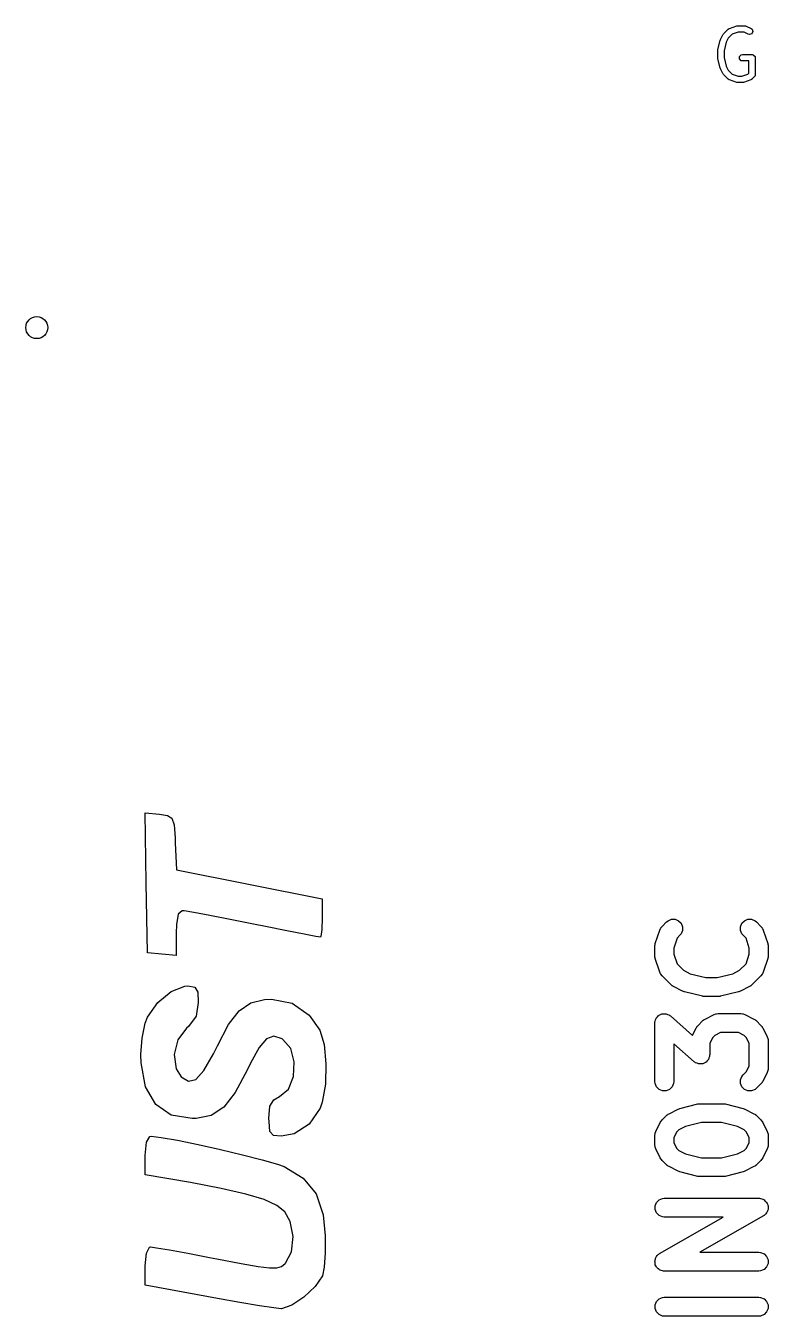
# Model space of a CAD drawing. Header units: inches. Extents: x 0.39 to 2.81, y 0.39 to 2.19.
# Drawn here: x 0.393 to 0.857, y 1.383 to 2.189 of the extents above; entities that cross this region are included whole.
import ezdxf

# ---------------------------------------------------------------- set-up
doc = ezdxf.new("R2010")
doc.units = ezdxf.units.IN
doc.header["$MEASUREMENT"] = 0
doc.layers.add('BLACK', color=250, linetype='CONTINUOUS')

msp = doc.modelspace()

# ---------------------------------------------------------------- linework, layer by layer
at = {"layer": 'BLACK', "linetype": 'CONTINUOUS'}
for p, q in [((0.8292, 2.18345), (0.8322, 2.18645)), ((0.8322, 2.18645), (0.83228, 2.1865)), ((0.83228, 2.1865), (0.8323, 2.18654)), ((0.8323, 2.18654), (0.83257, 2.1867)), ((0.83257, 2.1867), (0.83284, 2.18687)), ((0.83284, 2.18687), (0.83288, 2.18687)), ((0.83288, 2.18687), (0.83297, 2.18692)), ((0.83297, 2.18692), (0.83747, 2.18842)), ((0.83841, 2.18459), (0.83465, 2.18334)), ((0.83747, 2.18842), (0.83778, 2.18846)), ((0.83778, 2.18846), (0.83809, 2.18852)), ((0.83809, 2.18852), (0.84259, 2.18852)), ((0.84212, 2.18459), (0.83841, 2.18459)), ((0.84471, 2.18329), (0.84212, 2.18459)), ((0.84259, 2.18852), (0.84268, 2.1885)), ((0.84268, 2.1885), (0.84273, 2.18852)), ((0.84273, 2.18852), (0.84303, 2.18844)), ((0.84303, 2.18844), (0.84334, 2.18837)), ((0.84334, 2.18837), (0.84337, 2.18834)), ((0.84337, 2.18834), (0.84347, 2.18832)), ((0.84347, 2.18832), (0.84647, 2.18682)), ((0.84647, 2.18682), (0.84707, 2.18635)), ((0.84755, 2.18492), (0.84688, 2.18357)), ((0.84707, 2.18635), (0.84755, 2.18492)), ((0.82568, 2.17353), (0.82718, 2.17953)), ((0.82718, 2.17953), (0.82727, 2.17973)), ((0.82727, 2.17973), (0.82733, 2.17994)), ((0.82733, 2.17994), (0.82883, 2.18294)), ((0.82883, 2.18294), (0.82902, 2.18319)), ((0.82902, 2.18319), (0.8292, 2.18345)), ((0.83095, 2.17837), (0.82956, 2.17281)), ((0.83221, 2.18089), (0.83095, 2.17837)), ((0.83465, 2.18334), (0.83221, 2.18089)), ((0.84545, 2.18309), (0.84471, 2.18329)), ((0.84688, 2.18357), (0.84545, 2.18309)), ((0.82562, 2.17306), (0.82567, 2.17329)), ((0.82562, 2.16856), (0.82562, 2.17306)), ((0.82567, 2.16832), (0.82562, 2.16856)), ((0.82567, 2.17329), (0.82568, 2.17353)), ((0.82568, 2.16808), (0.82567, 2.16832)), ((0.82956, 2.17281), (0.82956, 2.1688)), ((0.82956, 2.1688), (0.83095, 2.16325)), ((0.83927, 2.16931), (0.84033, 2.17038)), ((0.83927, 2.1678), (0.83927, 2.16931)), ((0.84033, 2.17038), (0.84109, 2.17053)), ((0.84109, 2.17053), (0.84709, 2.17053)), ((0.84709, 2.17053), (0.84784, 2.17038)), ((0.84784, 2.17038), (0.84891, 2.16931)), ((0.84891, 2.16931), (0.84906, 2.16856)), ((0.84906, 2.16856), (0.84906, 2.15806)), ((0.82718, 2.16208), (0.82568, 2.16808)), ((0.82727, 2.16189), (0.82718, 2.16208)), ((0.82733, 2.16168), (0.82727, 2.16189)), ((0.82883, 2.15868), (0.82733, 2.16168)), ((0.83095, 2.16325), (0.83221, 2.16072)), ((0.83221, 2.16072), (0.83465, 2.15828)), ((0.84033, 2.16674), (0.83927, 2.1678)), ((0.84109, 2.16659), (0.84033, 2.16674)), ((0.84512, 2.16659), (0.84109, 2.16659)), ((0.84512, 2.15887), (0.84512, 2.16659)), ((0.82902, 2.15843), (0.82883, 2.15868)), ((0.8292, 2.15817), (0.82902, 2.15843)), ((0.8322, 2.15517), (0.8292, 2.15817)), ((0.83228, 2.15511), (0.8322, 2.15517)), ((0.8323, 2.15507), (0.83228, 2.15511)), ((0.83257, 2.15492), (0.8323, 2.15507)), ((0.83284, 2.15474), (0.83257, 2.15492)), ((0.83288, 2.15474), (0.83284, 2.15474)), ((0.83297, 2.15469), (0.83288, 2.15474)), ((0.83747, 2.15319), (0.83297, 2.15469)), ((0.83465, 2.15828), (0.83841, 2.15703)), ((0.83778, 2.15315), (0.83747, 2.15319)), ((0.83809, 2.15309), (0.83778, 2.15315)), ((0.84109, 2.15309), (0.83809, 2.15309)), ((0.83841, 2.15703), (0.84077, 2.15703)), ((0.84077, 2.15703), (0.84452, 2.15828)), ((0.8414, 2.15315), (0.84109, 2.15309)), ((0.84171, 2.15319), (0.8414, 2.15315)), ((0.84621, 2.15469), (0.84171, 2.15319)), ((0.84452, 2.15828), (0.84512, 2.15887)), ((0.8463, 2.15474), (0.84621, 2.15469)), ((0.84634, 2.15474), (0.8463, 2.15474)), ((0.8466, 2.15492), (0.84634, 2.15474)), ((0.84688, 2.15507), (0.8466, 2.15492)), ((0.8469, 2.15511), (0.84688, 2.15507)), ((0.84698, 2.15517), (0.8469, 2.15511)), ((0.84848, 2.15667), (0.84698, 2.15517)), ((0.84891, 2.15731), (0.84848, 2.15667)), ((0.84906, 2.15806), (0.84891, 2.15731)), ((0.46839, 1.65321), (0.46763, 1.6969)), ((0.46763, 1.6969), (0.47668, 1.69603)), ((0.47668, 1.69603), (0.48166, 1.69533)), ((0.48166, 1.69533), (0.48443, 1.69356)), ((0.48443, 1.69356), (0.48576, 1.68937)), ((0.48576, 1.68937), (0.48638, 1.68139)), ((0.48638, 1.68139), (0.48654, 1.67824)), ((0.48654, 1.67824), (0.48735, 1.66133)), ((0.48735, 1.66133), (0.57827, 1.6433)), ((0.46915, 1.60952), (0.46839, 1.65321)), ((0.57827, 1.6433), (0.57827, 1.63124)), ((0.4884, 1.63372), (0.48725, 1.62718)), ((0.49082, 1.63576), (0.4884, 1.63372)), ((0.49205, 1.63564), (0.49082, 1.63576)), ((0.49815, 1.63465), (0.49205, 1.63564)), ((0.50811, 1.63283), (0.49815, 1.63465)), ((0.52089, 1.63038), (0.50811, 1.63283)), ((0.53545, 1.62748), (0.52089, 1.63038)), ((0.57827, 1.63124), (0.57807, 1.62396)), ((0.79083, 1.626), (0.79364, 1.62881)), ((0.79364, 1.62881), (0.79454, 1.62955)), ((0.79454, 1.62955), (0.79667, 1.63043)), ((0.79667, 1.63043), (0.79897, 1.63043)), ((0.79897, 1.63043), (0.8011, 1.62955)), ((0.8011, 1.62955), (0.80273, 1.62792)), ((0.84071, 1.62792), (0.84234, 1.62955)), ((0.84234, 1.62955), (0.84447, 1.63043)), ((0.84447, 1.63043), (0.84678, 1.63043)), ((0.84678, 1.63043), (0.84891, 1.62955)), ((0.84891, 1.62955), (0.8498, 1.62881)), ((0.8498, 1.62881), (0.85261, 1.626)), ((0.48725, 1.62718), (0.48711, 1.62178)), ((0.48711, 1.62178), (0.48711, 1.60779)), ((0.54287, 1.62598), (0.53545, 1.62748)), ((0.55624, 1.62329), (0.54287, 1.62598)), ((0.56707, 1.62114), (0.55624, 1.62329)), ((0.57442, 1.61971), (0.56707, 1.62114)), ((0.57807, 1.62396), (0.57758, 1.61967)), ((0.78659, 1.61526), (0.7894, 1.62369)), ((0.7894, 1.62369), (0.78988, 1.62475)), ((0.78988, 1.62475), (0.79001, 1.62491)), ((0.79001, 1.62491), (0.7901, 1.62511)), ((0.7901, 1.62511), (0.79083, 1.626)), ((0.80199, 1.62046), (0.80017, 1.61863)), ((0.80273, 1.62136), (0.80199, 1.62046)), ((0.80273, 1.62792), (0.80361, 1.62579)), ((0.80361, 1.62348), (0.80273, 1.62136)), ((0.80361, 1.62579), (0.80361, 1.62348)), ((0.83983, 1.62579), (0.84071, 1.62792)), ((0.83983, 1.62348), (0.83983, 1.62579)), ((0.84071, 1.62136), (0.83983, 1.62348)), ((0.84145, 1.62046), (0.84071, 1.62136)), ((0.84328, 1.61863), (0.84145, 1.62046)), ((0.85261, 1.626), (0.85335, 1.62511)), ((0.85335, 1.62511), (0.85343, 1.62491)), ((0.85343, 1.62491), (0.85357, 1.62475)), ((0.85357, 1.62475), (0.85404, 1.62369)), ((0.85404, 1.62369), (0.85685, 1.61526)), ((0.57732, 1.61919), (0.57442, 1.61971)), ((0.57758, 1.61967), (0.57732, 1.61919)), ((0.78629, 1.61339), (0.78635, 1.61397)), ((0.78629, 1.60776), (0.78629, 1.61339)), ((0.78633, 1.61413), (0.78638, 1.61433)), ((0.78635, 1.61397), (0.78633, 1.61413)), ((0.78638, 1.61433), (0.7864, 1.61454)), ((0.7864, 1.61454), (0.78646, 1.61468)), ((0.78646, 1.61468), (0.78659, 1.61526)), ((0.80017, 1.61863), (0.7981, 1.61243)), ((0.7981, 1.61243), (0.7981, 1.60872)), ((0.84534, 1.61243), (0.84328, 1.61863)), ((0.84534, 1.60872), (0.84534, 1.61243)), ((0.85685, 1.61526), (0.85698, 1.61468)), ((0.85698, 1.61468), (0.85704, 1.61454)), ((0.85704, 1.61454), (0.85706, 1.61433)), ((0.85706, 1.61433), (0.85711, 1.61413)), ((0.85711, 1.61413), (0.8571, 1.61397)), ((0.8571, 1.61397), (0.85715, 1.61339)), ((0.85715, 1.61339), (0.85715, 1.60776)), ((0.48711, 1.60779), (0.46915, 1.60952)), ((0.78635, 1.60718), (0.78629, 1.60776)), ((0.78633, 1.60703), (0.78635, 1.60718)), ((0.78638, 1.60682), (0.78633, 1.60703)), ((0.7864, 1.60661), (0.78638, 1.60682)), ((0.78646, 1.60647), (0.7864, 1.60661)), ((0.78659, 1.6059), (0.78646, 1.60647)), ((0.7894, 1.59746), (0.78659, 1.6059)), ((0.7981, 1.60872), (0.80017, 1.60252)), ((0.84328, 1.60252), (0.84534, 1.60872)), ((0.85685, 1.6059), (0.85404, 1.59746)), ((0.85698, 1.60647), (0.85685, 1.6059)), ((0.85704, 1.60661), (0.85698, 1.60647)), ((0.85706, 1.60682), (0.85704, 1.60661)), ((0.85711, 1.60703), (0.85706, 1.60682)), ((0.85715, 1.60776), (0.8571, 1.60718)), ((0.8571, 1.60718), (0.85711, 1.60703)), ((0.78988, 1.5964), (0.7894, 1.59746)), ((0.79001, 1.59624), (0.78988, 1.5964)), ((0.7901, 1.59605), (0.79001, 1.59624)), ((0.79083, 1.59515), (0.7901, 1.59605)), ((0.80017, 1.60252), (0.80413, 1.59856)), ((0.80413, 1.59856), (0.80832, 1.59646)), ((0.80832, 1.59646), (0.81823, 1.59398)), ((0.82521, 1.59398), (0.83513, 1.59646)), ((0.83513, 1.59646), (0.83931, 1.59856)), ((0.83931, 1.59856), (0.84328, 1.60252)), ((0.85335, 1.59605), (0.85261, 1.59515)), ((0.85343, 1.59624), (0.85335, 1.59605)), ((0.85357, 1.5964), (0.85343, 1.59624)), ((0.85404, 1.59746), (0.85357, 1.5964)), ((0.48394, 1.58523), (0.49244, 1.58865)), ((0.49244, 1.58865), (0.49439, 1.5888)), ((0.49439, 1.5888), (0.49872, 1.58807)), ((0.49872, 1.58807), (0.50057, 1.58481)), ((0.79645, 1.58953), (0.79083, 1.59515)), ((0.79691, 1.58916), (0.79645, 1.58953)), ((0.79701, 1.58904), (0.79691, 1.58916)), ((0.79719, 1.58893), (0.79701, 1.58904)), ((0.79735, 1.58879), (0.79719, 1.58893)), ((0.79749, 1.58873), (0.79735, 1.58879)), ((0.79799, 1.58842), (0.79749, 1.58873)), ((0.80361, 1.58561), (0.79799, 1.58842)), ((0.81823, 1.59398), (0.82521, 1.59398)), ((0.84545, 1.58842), (0.83983, 1.58561)), ((0.84595, 1.58873), (0.84545, 1.58842)), ((0.84609, 1.58879), (0.84595, 1.58873)), ((0.84626, 1.58893), (0.84609, 1.58879)), ((0.84643, 1.58904), (0.84626, 1.58893)), ((0.84654, 1.58916), (0.84643, 1.58904)), ((0.84699, 1.58953), (0.84654, 1.58916)), ((0.85261, 1.59515), (0.84699, 1.58953)), ((0.47558, 1.57835), (0.48394, 1.58523)), ((0.50057, 1.58481), (0.50092, 1.57855)), ((0.5337, 1.5783), (0.5423, 1.58034)), ((0.5423, 1.58034), (0.54674, 1.58052)), ((0.54674, 1.58052), (0.55964, 1.57794)), ((0.8037, 1.58558), (0.80361, 1.58561)), ((0.80373, 1.58555), (0.8037, 1.58558)), ((0.80422, 1.58538), (0.80373, 1.58555)), ((0.80469, 1.5852), (0.80422, 1.58538)), ((0.80474, 1.58519), (0.80469, 1.5852)), ((0.80482, 1.58516), (0.80474, 1.58519)), ((0.81607, 1.58235), (0.80482, 1.58516)), ((0.81627, 1.58232), (0.81607, 1.58235)), ((0.81635, 1.58229), (0.81627, 1.58232)), ((0.81679, 1.58224), (0.81635, 1.58229)), ((0.81722, 1.58218), (0.81679, 1.58224)), ((0.8173, 1.58219), (0.81722, 1.58218)), ((0.8175, 1.58217), (0.8173, 1.58219)), ((0.82594, 1.58217), (0.8175, 1.58217)), ((0.82614, 1.58219), (0.82594, 1.58217)), ((0.82623, 1.58218), (0.82614, 1.58219)), ((0.82666, 1.58224), (0.82623, 1.58218)), ((0.82709, 1.58229), (0.82666, 1.58224)), ((0.82717, 1.58232), (0.82709, 1.58229)), ((0.82737, 1.58235), (0.82717, 1.58232)), ((0.83862, 1.58516), (0.82737, 1.58235)), ((0.83871, 1.58519), (0.83862, 1.58516)), ((0.83875, 1.5852), (0.83871, 1.58519)), ((0.83923, 1.58538), (0.83875, 1.5852)), ((0.83971, 1.58555), (0.83923, 1.58538)), ((0.83975, 1.58558), (0.83971, 1.58555)), ((0.83983, 1.58561), (0.83975, 1.58558)), ((0.4691, 1.56936), (0.47558, 1.57835)), ((0.50092, 1.57855), (0.4996, 1.56984)), ((0.51991, 1.56463), (0.52655, 1.57333)), ((0.52655, 1.57333), (0.5337, 1.5783)), ((0.55964, 1.57794), (0.57032, 1.57047)), ((0.46575, 1.55626), (0.46764, 1.56552)), ((0.46764, 1.56552), (0.4691, 1.56936)), ((0.4996, 1.56984), (0.49479, 1.56345)), ((0.51285, 1.55139), (0.51991, 1.56463)), ((0.57032, 1.57047), (0.57694, 1.56107)), ((0.78629, 1.56558), (0.78635, 1.56619)), ((0.78629, 1.52902), (0.78629, 1.56558)), ((0.78634, 1.56635), (0.78637, 1.56645)), ((0.78635, 1.56619), (0.78634, 1.56635)), ((0.78637, 1.56645), (0.7864, 1.56673)), ((0.7864, 1.56673), (0.78677, 1.56762)), ((0.78677, 1.56762), (0.78708, 1.56853)), ((0.78708, 1.56853), (0.78721, 1.56868)), ((0.78721, 1.56868), (0.78728, 1.56886)), ((0.78728, 1.56886), (0.78796, 1.56954)), ((0.78796, 1.56954), (0.78859, 1.57026)), ((0.78859, 1.57026), (0.78877, 1.57035)), ((0.78877, 1.57035), (0.78891, 1.57049)), ((0.78891, 1.57049), (0.7898, 1.57086)), ((0.7898, 1.57086), (0.79066, 1.57128)), ((0.79066, 1.57128), (0.79086, 1.5713)), ((0.79086, 1.5713), (0.79104, 1.57137)), ((0.79104, 1.57137), (0.792, 1.57137)), ((0.792, 1.57137), (0.79296, 1.57144)), ((0.79296, 1.57144), (0.79315, 1.57137)), ((0.79315, 1.57137), (0.79335, 1.57137)), ((0.79335, 1.57137), (0.79423, 1.57101)), ((0.79423, 1.57101), (0.79514, 1.5707)), ((0.79514, 1.5707), (0.79537, 1.57054)), ((0.79537, 1.57054), (0.79547, 1.57049)), ((0.79547, 1.57049), (0.79558, 1.57038)), ((0.79558, 1.57038), (0.79608, 1.57003)), ((0.79608, 1.57003), (0.80989, 1.55794)), ((0.81284, 1.56358), (0.81296, 1.56368)), ((0.81296, 1.56368), (0.81333, 1.56413)), ((0.81333, 1.56413), (0.81614, 1.56695)), ((0.81614, 1.56695), (0.81659, 1.56732)), ((0.81659, 1.56732), (0.81669, 1.56743)), ((0.81669, 1.56743), (0.81687, 1.56755)), ((0.81687, 1.56755), (0.81703, 1.56768)), ((0.81703, 1.56768), (0.81718, 1.56774)), ((0.81718, 1.56774), (0.81767, 1.56805)), ((0.81767, 1.56805), (0.8233, 1.57086)), ((0.8233, 1.57086), (0.82438, 1.57128)), ((0.82438, 1.57128), (0.82459, 1.57129)), ((0.82459, 1.57129), (0.82479, 1.57137)), ((0.82479, 1.57137), (0.82594, 1.57149)), ((0.82594, 1.57149), (0.84, 1.57149)), ((0.84, 1.57149), (0.84115, 1.57137)), ((0.84115, 1.57137), (0.84135, 1.57129)), ((0.84135, 1.57129), (0.84156, 1.57128)), ((0.84156, 1.57128), (0.84264, 1.57086)), ((0.84264, 1.57086), (0.84827, 1.56805)), ((0.84827, 1.56805), (0.84876, 1.56774)), ((0.84876, 1.56774), (0.84891, 1.56768)), ((0.84891, 1.56768), (0.84907, 1.56755)), ((0.84907, 1.56755), (0.84925, 1.56743)), ((0.84925, 1.56743), (0.84935, 1.56732)), ((0.84935, 1.56732), (0.8498, 1.56695)), ((0.8498, 1.56695), (0.85261, 1.56413)), ((0.85261, 1.56413), (0.85298, 1.56368)), ((0.85298, 1.56368), (0.8531, 1.56358)), ((0.46501, 1.54599), (0.46575, 1.55626)), ((0.49346, 1.56235), (0.48805, 1.55513)), ((0.49479, 1.56345), (0.49346, 1.56235)), ((0.54361, 1.55581), (0.53898, 1.55044)), ((0.54815, 1.55736), (0.54361, 1.55581)), ((0.55329, 1.55572), (0.54815, 1.55736)), ((0.55379, 1.55543), (0.55329, 1.55572)), ((0.57694, 1.56107), (0.57962, 1.55214)), ((0.80989, 1.55794), (0.81222, 1.5626)), ((0.81222, 1.5626), (0.81253, 1.56309)), ((0.81253, 1.56309), (0.81259, 1.56324)), ((0.81259, 1.56324), (0.81273, 1.5634)), ((0.81273, 1.5634), (0.81284, 1.56358)), ((0.82236, 1.55646), (0.8206, 1.55294)), ((0.82381, 1.55792), (0.82236, 1.55646)), ((0.82733, 1.55968), (0.82381, 1.55792)), ((0.83861, 1.55968), (0.82733, 1.55968)), ((0.84213, 1.55792), (0.83861, 1.55968)), ((0.84358, 1.55646), (0.84213, 1.55792)), ((0.84534, 1.55294), (0.84358, 1.55646)), ((0.8531, 1.56358), (0.85321, 1.5634)), ((0.85321, 1.5634), (0.85335, 1.56324)), ((0.85335, 1.56324), (0.85341, 1.56309)), ((0.85341, 1.56309), (0.85372, 1.5626)), ((0.85372, 1.5626), (0.85653, 1.55697)), ((0.85653, 1.55697), (0.85694, 1.55589)), ((0.85694, 1.55589), (0.85696, 1.55568)), ((0.85696, 1.55568), (0.85704, 1.55549)), ((0.48805, 1.55513), (0.48583, 1.546)), ((0.51042, 1.54648), (0.51285, 1.55139)), ((0.53898, 1.55044), (0.53358, 1.54064)), ((0.55875, 1.54964), (0.55379, 1.55543)), ((0.56095, 1.54129), (0.55875, 1.54964)), ((0.57962, 1.55214), (0.58075, 1.54017)), ((0.8108, 1.54145), (0.7981, 1.55257)), ((0.7981, 1.55257), (0.7981, 1.52902)), ((0.8206, 1.55294), (0.8206, 1.5459)), ((0.84534, 1.53885), (0.84534, 1.55294)), ((0.85704, 1.55549), (0.85715, 1.55433)), ((0.85715, 1.55433), (0.85715, 1.53746)), ((0.46517, 1.54075), (0.46501, 1.54599)), ((0.46801, 1.52572), (0.46517, 1.54075)), ((0.48583, 1.546), (0.48704, 1.53711)), ((0.50442, 1.53606), (0.51042, 1.54648)), ((0.53358, 1.54064), (0.53141, 1.53613)), ((0.56047, 1.53225), (0.56095, 1.54129)), ((0.58075, 1.54017), (0.58034, 1.52746)), ((0.8113, 1.5411), (0.8108, 1.54145)), ((0.81141, 1.54099), (0.8113, 1.5411)), ((0.81151, 1.54094), (0.81141, 1.54099)), ((0.81174, 1.54078), (0.81151, 1.54094)), ((0.81265, 1.54047), (0.81174, 1.54078)), ((0.81354, 1.5401), (0.81265, 1.54047)), ((0.81374, 1.5401), (0.81354, 1.5401)), ((0.81393, 1.54004), (0.81374, 1.5401)), ((0.81488, 1.5401), (0.81393, 1.54004)), ((0.81584, 1.5401), (0.81488, 1.5401)), ((0.81603, 1.54018), (0.81584, 1.5401)), ((0.81623, 1.54019), (0.81603, 1.54018)), ((0.81709, 1.54062), (0.81623, 1.54019)), ((0.81797, 1.54099), (0.81709, 1.54062)), ((0.81811, 1.54113), (0.81797, 1.54099)), ((0.81829, 1.54122), (0.81811, 1.54113)), ((0.81892, 1.54194), (0.81829, 1.54122)), ((0.8196, 1.54262), (0.81892, 1.54194)), ((0.81968, 1.5428), (0.8196, 1.54262)), ((0.81981, 1.54295), (0.81968, 1.5428)), ((0.82012, 1.54386), (0.81981, 1.54295)), ((0.82048, 1.54474), (0.82012, 1.54386)), ((0.82051, 1.54503), (0.82048, 1.54474)), ((0.82055, 1.54513), (0.82051, 1.54503)), ((0.8206, 1.5459), (0.82054, 1.54529)), ((0.82054, 1.54529), (0.82055, 1.54513)), ((0.48704, 1.53711), (0.49021, 1.53203)), ((0.49021, 1.53203), (0.49477, 1.52922)), ((0.49936, 1.53044), (0.50442, 1.53606)), ((0.53141, 1.53613), (0.52406, 1.52228)), ((0.55738, 1.52441), (0.56047, 1.53225)), ((0.83983, 1.53018), (0.84071, 1.5323)), ((0.84071, 1.5323), (0.84145, 1.5332)), ((0.84145, 1.5332), (0.84358, 1.53533)), ((0.84358, 1.53533), (0.84534, 1.53885)), ((0.85653, 1.53482), (0.85372, 1.52919)), ((0.85694, 1.5359), (0.85653, 1.53482)), ((0.85696, 1.53611), (0.85694, 1.5359)), ((0.85704, 1.53631), (0.85696, 1.53611)), ((0.85715, 1.53746), (0.85704, 1.53631)), ((0.47434, 1.51481), (0.46801, 1.52572)), ((0.49477, 1.52922), (0.49936, 1.53044)), ((0.55177, 1.51964), (0.55738, 1.52441)), ((0.58034, 1.52746), (0.57838, 1.51626)), ((0.7864, 1.52787), (0.78629, 1.52902)), ((0.78728, 1.52574), (0.7864, 1.52787)), ((0.78891, 1.52411), (0.78728, 1.52574)), ((0.79104, 1.52323), (0.78891, 1.52411)), ((0.79547, 1.52411), (0.79335, 1.52323)), ((0.7971, 1.52574), (0.79547, 1.52411)), ((0.79799, 1.52787), (0.7971, 1.52574)), ((0.7981, 1.52902), (0.79799, 1.52787)), ((0.83983, 1.52787), (0.83983, 1.53018)), ((0.84071, 1.52574), (0.83983, 1.52787)), ((0.84234, 1.52411), (0.84071, 1.52574)), ((0.84447, 1.52323), (0.84234, 1.52411)), ((0.84891, 1.52411), (0.84678, 1.52323)), ((0.8498, 1.52485), (0.84891, 1.52411)), ((0.85261, 1.52766), (0.8498, 1.52485)), ((0.85298, 1.52811), (0.85261, 1.52766)), ((0.8531, 1.52822), (0.85298, 1.52811)), ((0.85321, 1.52839), (0.8531, 1.52822)), ((0.85335, 1.52855), (0.85321, 1.52839)), ((0.85341, 1.5287), (0.85335, 1.52855)), ((0.85372, 1.52919), (0.85341, 1.5287)), ((0.52406, 1.52228), (0.51686, 1.51314)), ((0.54573, 1.51364), (0.54818, 1.51775)), ((0.54818, 1.51775), (0.55177, 1.51964)), ((0.57838, 1.51626), (0.57706, 1.5125)), ((0.79335, 1.52323), (0.79104, 1.52323)), ((0.84678, 1.52323), (0.84447, 1.52323)), ((0.48405, 1.50817), (0.47434, 1.51481)), ((0.49702, 1.50593), (0.48405, 1.50817)), ((0.50899, 1.50795), (0.4996, 1.506)), ((0.51686, 1.51314), (0.50899, 1.50795)), ((0.54512, 1.506), (0.54573, 1.51364)), ((0.57706, 1.5125), (0.57024, 1.50247)), ((0.79083, 1.50508), (0.79364, 1.50789)), ((0.79364, 1.50789), (0.7941, 1.50826)), ((0.7941, 1.50826), (0.7942, 1.50838)), ((0.7942, 1.50838), (0.79438, 1.50849)), ((0.79438, 1.50849), (0.79454, 1.50862)), ((0.79454, 1.50862), (0.79468, 1.50868)), ((0.79468, 1.50868), (0.79518, 1.509)), ((0.79518, 1.509), (0.8008, 1.51181)), ((0.8008, 1.51181), (0.80089, 1.51184)), ((0.80089, 1.51184), (0.80092, 1.51187)), ((0.80092, 1.51187), (0.8014, 1.51204)), ((0.8014, 1.51204), (0.80188, 1.51222)), ((0.80188, 1.51222), (0.80193, 1.51223)), ((0.80193, 1.51223), (0.80201, 1.51226)), ((0.80201, 1.51226), (0.81326, 1.51507)), ((0.81326, 1.51507), (0.81346, 1.5151)), ((0.81346, 1.5151), (0.81354, 1.51513)), ((0.81354, 1.51513), (0.81397, 1.51517)), ((0.81397, 1.51517), (0.8144, 1.51524)), ((0.8144, 1.51524), (0.81449, 1.51522)), ((0.81449, 1.51522), (0.81469, 1.51524)), ((0.81469, 1.51524), (0.82875, 1.51524)), ((0.82875, 1.51524), (0.82895, 1.51522)), ((0.82895, 1.51522), (0.82904, 1.51524)), ((0.82904, 1.51524), (0.82947, 1.51517)), ((0.82947, 1.51517), (0.8299, 1.51513)), ((0.8299, 1.51513), (0.82998, 1.5151)), ((0.82998, 1.5151), (0.83018, 1.51507)), ((0.83018, 1.51507), (0.84143, 1.51226)), ((0.84143, 1.51226), (0.84152, 1.51223)), ((0.84152, 1.51223), (0.84156, 1.51222)), ((0.84156, 1.51222), (0.84204, 1.51204)), ((0.84204, 1.51204), (0.84252, 1.51187)), ((0.84252, 1.51187), (0.84256, 1.51184)), ((0.84256, 1.51184), (0.84264, 1.51181)), ((0.84264, 1.51181), (0.84827, 1.509)), ((0.84827, 1.509), (0.84876, 1.50868)), ((0.84876, 1.50868), (0.84891, 1.50862)), ((0.84891, 1.50862), (0.84907, 1.50849)), ((0.84907, 1.50849), (0.84925, 1.50838)), ((0.84925, 1.50838), (0.84935, 1.50826)), ((0.84935, 1.50826), (0.8498, 1.50789)), ((0.8498, 1.50789), (0.85261, 1.50508)), ((0.4996, 1.506), (0.49702, 1.50593)), ((0.54513, 1.50404), (0.54512, 1.506)), ((0.54568, 1.49791), (0.54513, 1.50404)), ((0.57024, 1.50247), (0.5608, 1.49635)), ((0.78691, 1.49792), (0.78972, 1.50354)), ((0.78972, 1.50354), (0.79004, 1.50404)), ((0.79004, 1.50404), (0.7901, 1.50418)), ((0.7901, 1.50418), (0.79023, 1.50435)), ((0.79023, 1.50435), (0.79034, 1.50452)), ((0.79034, 1.50452), (0.79046, 1.50463)), ((0.79046, 1.50463), (0.79083, 1.50508)), ((0.8055, 1.50095), (0.80132, 1.49886)), ((0.81542, 1.50343), (0.8055, 1.50095)), ((0.82803, 1.50343), (0.81542, 1.50343)), ((0.83794, 1.50095), (0.82803, 1.50343)), ((0.84213, 1.49886), (0.83794, 1.50095)), ((0.85261, 1.50508), (0.85298, 1.50463)), ((0.85298, 1.50463), (0.8531, 1.50452)), ((0.8531, 1.50452), (0.85321, 1.50435)), ((0.85321, 1.50435), (0.85335, 1.50418)), ((0.85335, 1.50418), (0.85341, 1.50404)), ((0.85341, 1.50404), (0.85372, 1.50354)), ((0.85372, 1.50354), (0.85653, 1.49792)), ((0.46777, 1.48287), (0.46847, 1.49125)), ((0.46847, 1.49125), (0.47068, 1.49473)), ((0.47068, 1.49473), (0.47153, 1.49488)), ((0.47153, 1.49488), (0.47777, 1.49421)), ((0.47777, 1.49421), (0.48797, 1.49241)), ((0.48797, 1.49241), (0.50076, 1.4898)), ((0.54787, 1.49538), (0.54568, 1.49791)), ((0.55279, 1.49488), (0.54787, 1.49538)), ((0.5608, 1.49635), (0.55279, 1.49488)), ((0.78629, 1.49528), (0.7864, 1.49643)), ((0.78629, 1.48965), (0.78629, 1.49528)), ((0.7864, 1.49643), (0.78648, 1.49663)), ((0.78648, 1.49663), (0.7865, 1.49684)), ((0.7865, 1.49684), (0.78691, 1.49792)), ((0.79986, 1.4974), (0.7981, 1.49388)), ((0.7981, 1.49388), (0.7981, 1.49105)), ((0.80132, 1.49886), (0.79986, 1.4974)), ((0.84358, 1.4974), (0.84213, 1.49886)), ((0.84534, 1.49388), (0.84358, 1.4974)), ((0.84534, 1.49105), (0.84534, 1.49388)), ((0.85653, 1.49792), (0.85694, 1.49684)), ((0.85694, 1.49684), (0.85696, 1.49663)), ((0.85696, 1.49663), (0.85704, 1.49643)), ((0.85704, 1.49643), (0.85715, 1.49528)), ((0.85715, 1.49528), (0.85715, 1.48965)), ((0.50076, 1.4898), (0.51477, 1.48668)), ((0.51477, 1.48668), (0.52861, 1.48338)), ((0.52861, 1.48338), (0.54093, 1.4802)), ((0.7864, 1.4885), (0.78629, 1.48965)), ((0.78648, 1.48831), (0.7864, 1.4885)), ((0.7865, 1.48809), (0.78648, 1.48831)), ((0.78691, 1.48701), (0.7865, 1.48809)), ((0.78972, 1.48139), (0.78691, 1.48701)), ((0.7981, 1.49105), (0.79986, 1.48753)), ((0.79986, 1.48753), (0.80132, 1.48607)), ((0.80132, 1.48607), (0.8055, 1.48398)), ((0.8055, 1.48398), (0.81542, 1.4815)), ((0.82803, 1.4815), (0.83794, 1.48398)), ((0.83794, 1.48398), (0.84213, 1.48607)), ((0.84213, 1.48607), (0.84358, 1.48753)), ((0.84358, 1.48753), (0.84534, 1.49105)), ((0.85653, 1.48701), (0.85372, 1.48139)), ((0.85694, 1.48809), (0.85653, 1.48701)), ((0.85696, 1.48831), (0.85694, 1.48809)), ((0.85704, 1.4885), (0.85696, 1.48831)), ((0.85715, 1.48965), (0.85704, 1.4885)), ((0.46777, 1.47086), (0.46777, 1.48287)), ((0.54093, 1.4802), (0.55034, 1.47746)), ((0.55034, 1.47746), (0.55457, 1.47592)), ((0.55457, 1.47592), (0.56655, 1.46868)), ((0.79004, 1.48089), (0.78972, 1.48139)), ((0.7901, 1.48075), (0.79004, 1.48089)), ((0.79023, 1.48059), (0.7901, 1.48075)), ((0.79034, 1.48041), (0.79023, 1.48059)), ((0.79046, 1.48031), (0.79034, 1.48041)), ((0.79083, 1.47985), (0.79046, 1.48031)), ((0.79364, 1.47704), (0.79083, 1.47985)), ((0.7941, 1.47667), (0.79364, 1.47704)), ((0.7942, 1.47655), (0.7941, 1.47667)), ((0.79438, 1.47644), (0.7942, 1.47655)), ((0.79454, 1.47631), (0.79438, 1.47644)), ((0.79468, 1.47625), (0.79454, 1.47631)), ((0.79518, 1.47594), (0.79468, 1.47625)), ((0.8008, 1.47312), (0.79518, 1.47594)), ((0.81542, 1.4815), (0.82803, 1.4815)), ((0.84827, 1.47594), (0.84264, 1.47312)), ((0.84876, 1.47625), (0.84827, 1.47594)), ((0.84891, 1.47631), (0.84876, 1.47625)), ((0.84907, 1.47644), (0.84891, 1.47631)), ((0.84925, 1.47655), (0.84907, 1.47644)), ((0.84935, 1.47667), (0.84925, 1.47655)), ((0.8498, 1.47704), (0.84935, 1.47667)), ((0.85261, 1.47985), (0.8498, 1.47704)), ((0.85298, 1.48031), (0.85261, 1.47985)), ((0.8531, 1.48041), (0.85298, 1.48031)), ((0.85321, 1.48059), (0.8531, 1.48041)), ((0.85335, 1.48075), (0.85321, 1.48059)), ((0.85341, 1.48089), (0.85335, 1.48075)), ((0.85372, 1.48139), (0.85341, 1.48089)), ((0.49608, 1.46592), (0.46777, 1.47086)), ((0.56655, 1.46868), (0.57451, 1.45892)), ((0.80089, 1.47309), (0.8008, 1.47312)), ((0.80092, 1.47307), (0.80089, 1.47309)), ((0.8014, 1.47289), (0.80092, 1.47307)), ((0.80188, 1.47271), (0.8014, 1.47289)), ((0.80193, 1.47271), (0.80188, 1.47271)), ((0.80201, 1.47268), (0.80193, 1.47271)), ((0.81326, 1.46986), (0.80201, 1.47268)), ((0.81346, 1.46983), (0.81326, 1.46986)), ((0.81354, 1.4698), (0.81346, 1.46983)), ((0.81397, 1.46976), (0.81354, 1.4698)), ((0.8144, 1.46969), (0.81397, 1.46976)), ((0.81449, 1.46971), (0.8144, 1.46969)), ((0.81469, 1.46969), (0.81449, 1.46971)), ((0.82875, 1.46969), (0.81469, 1.46969)), ((0.82895, 1.46971), (0.82875, 1.46969)), ((0.82904, 1.46969), (0.82895, 1.46971)), ((0.82947, 1.46976), (0.82904, 1.46969)), ((0.8299, 1.4698), (0.82947, 1.46976)), ((0.82998, 1.46983), (0.8299, 1.4698)), ((0.83018, 1.46986), (0.82998, 1.46983)), ((0.84143, 1.47268), (0.83018, 1.46986)), ((0.84152, 1.47271), (0.84143, 1.47268)), ((0.84156, 1.47271), (0.84152, 1.47271)), ((0.84204, 1.47289), (0.84156, 1.47271)), ((0.84252, 1.47307), (0.84204, 1.47289)), ((0.84256, 1.47309), (0.84252, 1.47307)), ((0.84264, 1.47312), (0.84256, 1.47309)), ((0.51519, 1.46234), (0.49608, 1.46592)), ((0.53073, 1.45881), (0.51519, 1.46234)), ((0.57451, 1.45892), (0.57895, 1.44579)), ((0.54209, 1.45534), (0.53073, 1.45881)), ((0.54994, 1.45171), (0.54209, 1.45534)), ((0.55496, 1.44773), (0.54994, 1.45171)), ((0.7864, 1.45144), (0.78728, 1.45356)), ((0.7864, 1.44913), (0.7864, 1.45144)), ((0.78728, 1.45356), (0.78891, 1.45519)), ((0.78891, 1.45519), (0.79104, 1.45608)), ((0.79104, 1.45608), (0.79219, 1.45619)), ((0.79219, 1.45619), (0.85125, 1.45619)), ((0.85125, 1.45619), (0.85155, 1.45616)), ((0.85155, 1.45616), (0.85166, 1.45617)), ((0.85166, 1.45617), (0.85181, 1.45613)), ((0.85181, 1.45613), (0.8524, 1.45608)), ((0.8524, 1.45608), (0.85313, 1.45577)), ((0.85313, 1.45577), (0.85388, 1.45557)), ((0.85388, 1.45557), (0.85418, 1.45534)), ((0.85418, 1.45534), (0.85453, 1.45519)), ((0.85453, 1.45519), (0.85509, 1.45464)), ((0.85509, 1.45464), (0.85571, 1.45416)), ((0.85571, 1.45416), (0.85589, 1.45383)), ((0.85589, 1.45383), (0.85616, 1.45356)), ((0.85616, 1.45356), (0.85646, 1.45284)), ((0.85646, 1.45284), (0.85685, 1.45216)), ((0.85685, 1.45216), (0.8569, 1.45178)), ((0.8569, 1.45178), (0.85704, 1.45144)), ((0.85704, 1.45144), (0.85704, 1.45065)), ((0.55841, 1.44165), (0.55496, 1.44773)), ((0.57895, 1.44579), (0.58029, 1.43274)), ((0.78728, 1.447), (0.7864, 1.44913)), ((0.78891, 1.44537), (0.78728, 1.447)), ((0.79104, 1.44449), (0.78891, 1.44537)), ((0.78926, 1.42167), (0.82901, 1.44438)), ((0.79219, 1.44438), (0.79104, 1.44449)), ((0.82901, 1.44438), (0.79219, 1.44438)), ((0.85418, 1.44516), (0.81443, 1.42244)), ((0.85442, 1.44533), (0.85418, 1.44516)), ((0.85453, 1.44537), (0.85442, 1.44533)), ((0.85464, 1.44548), (0.85453, 1.44537)), ((0.85512, 1.44583), (0.85464, 1.44548)), ((0.8556, 1.44645), (0.85512, 1.44583)), ((0.85616, 1.447), (0.8556, 1.44645)), ((0.8563, 1.44735), (0.85616, 1.447)), ((0.85653, 1.44765), (0.8563, 1.44735)), ((0.85674, 1.44841), (0.85653, 1.44765)), ((0.85704, 1.44913), (0.85674, 1.44841)), ((0.85704, 1.45065), (0.85714, 1.44987)), ((0.85714, 1.44987), (0.85704, 1.44951)), ((0.85704, 1.44951), (0.85704, 1.44913)), ((0.56014, 1.43219), (0.55841, 1.44165)), ((0.55915, 1.42271), (0.56014, 1.43219)), ((0.58029, 1.43274), (0.58029, 1.42212)), ((0.46777, 1.41389), (0.46848, 1.42195)), ((0.46848, 1.42195), (0.47044, 1.42567)), ((0.47044, 1.42567), (0.47106, 1.42582)), ((0.47106, 1.42582), (0.47485, 1.42531)), ((0.47485, 1.42531), (0.48297, 1.42391)), ((0.48297, 1.42391), (0.49435, 1.42181)), ((0.49435, 1.42181), (0.50791, 1.41922)), ((0.50791, 1.41922), (0.5125, 1.41832)), ((0.55542, 1.4156), (0.55915, 1.42271)), ((0.58029, 1.42212), (0.57963, 1.41306)), ((0.7867, 1.41842), (0.78691, 1.41917)), ((0.78691, 1.41917), (0.78714, 1.41947)), ((0.78714, 1.41947), (0.78728, 1.41982)), ((0.78728, 1.41982), (0.78784, 1.42037)), ((0.78784, 1.42037), (0.78832, 1.421)), ((0.78832, 1.421), (0.7888, 1.42134)), ((0.7888, 1.42134), (0.78891, 1.42145)), ((0.78891, 1.42145), (0.78902, 1.42149)), ((0.78902, 1.42149), (0.78926, 1.42167)), ((0.81443, 1.42244), (0.85125, 1.42244)), ((0.85125, 1.42244), (0.8524, 1.42233)), ((0.8524, 1.42233), (0.85453, 1.42145)), ((0.85453, 1.42145), (0.85616, 1.41982)), ((0.85616, 1.41982), (0.85704, 1.41769)), ((0.46777, 1.40196), (0.46777, 1.41389)), ((0.5125, 1.41832), (0.52764, 1.41539)), ((0.52764, 1.41539), (0.53831, 1.41351)), ((0.53831, 1.41351), (0.54545, 1.41263)), ((0.54545, 1.41263), (0.55001, 1.41267)), ((0.55001, 1.41267), (0.55292, 1.41359)), ((0.55292, 1.41359), (0.55514, 1.41532)), ((0.55514, 1.41532), (0.55542, 1.4156)), ((0.57963, 1.41306), (0.57849, 1.40764)), ((0.7863, 1.41695), (0.7864, 1.41731)), ((0.7864, 1.41617), (0.7863, 1.41695)), ((0.7864, 1.41769), (0.7867, 1.41842)), ((0.7864, 1.41731), (0.7864, 1.41769)), ((0.7864, 1.41539), (0.7864, 1.41617)), ((0.78655, 1.41504), (0.7864, 1.41539)), ((0.78659, 1.41466), (0.78655, 1.41504)), ((0.78698, 1.41398), (0.78659, 1.41466)), ((0.78728, 1.41326), (0.78698, 1.41398)), ((0.78755, 1.41299), (0.78728, 1.41326)), ((0.78774, 1.41266), (0.78755, 1.41299)), ((0.78836, 1.41218), (0.78774, 1.41266)), ((0.78891, 1.41163), (0.78836, 1.41218)), ((0.78926, 1.41148), (0.78891, 1.41163)), ((0.78956, 1.41125), (0.78926, 1.41148)), ((0.79032, 1.41105), (0.78956, 1.41125)), ((0.79104, 1.41075), (0.79032, 1.41105)), ((0.79163, 1.41069), (0.79104, 1.41075)), ((0.79178, 1.41065), (0.79163, 1.41069)), ((0.7919, 1.41066), (0.79178, 1.41065)), ((0.79219, 1.41063), (0.7919, 1.41066)), ((0.85125, 1.41063), (0.79219, 1.41063)), ((0.8524, 1.41075), (0.85125, 1.41063)), ((0.85453, 1.41163), (0.8524, 1.41075)), ((0.85616, 1.41326), (0.85453, 1.41163)), ((0.85704, 1.41539), (0.85616, 1.41326)), ((0.85704, 1.41769), (0.85704, 1.41539)), ((0.57849, 1.40764), (0.574, 1.40105)), ((0.50739, 1.39455), (0.46777, 1.40196)), ((0.51287, 1.39354), (0.50739, 1.39455)), ((0.567, 1.39444), (0.55937, 1.38931)), ((0.574, 1.40105), (0.567, 1.39444)), ((0.52698, 1.39102), (0.51287, 1.39354)), ((0.53909, 1.38899), (0.52698, 1.39102)), ((0.54806, 1.38764), (0.53909, 1.38899)), ((0.55276, 1.38715), (0.54806, 1.38764)), ((0.55297, 1.38715), (0.55276, 1.38715)), ((0.55937, 1.38931), (0.55297, 1.38715)), ((0.7864, 1.38957), (0.78728, 1.3917)), ((0.7864, 1.38726), (0.7864, 1.38957)), ((0.78728, 1.38514), (0.7864, 1.38726)), ((0.78728, 1.3917), (0.78891, 1.39333)), ((0.78891, 1.39333), (0.79104, 1.39421)), ((0.79104, 1.39421), (0.79219, 1.39432)), ((0.79219, 1.39432), (0.85125, 1.39432)), ((0.85125, 1.39432), (0.8524, 1.39421)), ((0.8524, 1.39421), (0.85453, 1.39333)), ((0.85453, 1.39333), (0.85616, 1.3917)), ((0.85616, 1.3917), (0.85704, 1.38957)), ((0.85704, 1.38726), (0.85616, 1.38514)), ((0.85704, 1.38957), (0.85704, 1.38726)), ((0.78891, 1.38351), (0.78728, 1.38514)), ((0.79104, 1.38262), (0.78891, 1.38351)), ((0.79219, 1.38251), (0.79104, 1.38262)), ((0.85125, 1.38251), (0.79219, 1.38251)), ((0.8524, 1.38262), (0.85125, 1.38251)), ((0.85453, 1.38351), (0.8524, 1.38262)), ((0.85616, 1.38514), (0.85453, 1.38351))]:
    msp.add_line(p, q, dxfattribs=at)
at = {"layer": 'BLACK'}
msp.add_circle((0.4, 2), 0.00689, dxfattribs=at)
msp.add_circle((0.4, 2), 0.00689, dxfattribs=at)

doc.saveas('drawing.dxf')
